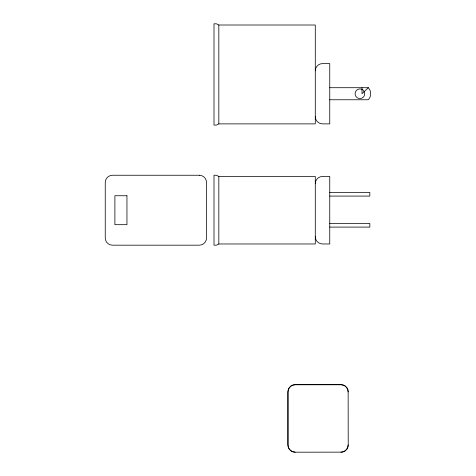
<?xml version="1.0" encoding="UTF-8"?>
<svg xmlns="http://www.w3.org/2000/svg" width="476" height="476" viewBox="0 0 476 476"><rect width="100%" height="100%" fill="white"/><g stroke="black" fill="none" stroke-linecap="round" stroke-linejoin="round"><path stroke-width="0.71" d="M329.755 99.764L368.341 99.764A8.741 8.741 0 0 0 368.341 87.709L362.01 93.736L362.01 87.709M218.823 123.879L216.413 125.087L214.004 125.087L214.004 23.8L216.413 23.8L218.823 25.008L315.29 25.008L315.29 123.879L218.823 123.879L218.823 25.008M218.823 243.974L216.413 245.182L214.004 245.182L214.004 175.245L216.413 175.245L218.823 176.453L315.29 176.453L315.29 243.974L218.823 243.974L218.823 176.453M329.755 87.709L368.341 87.709M329.755 192.465L369.828 192.465L369.828 196.082L329.755 196.082M329.755 223.476L369.828 223.476L369.828 227.094L329.755 227.094M315.29 183.688A7.235 7.235 0 0 1 322.52 176.453L329.755 176.453L329.755 243.974L322.52 243.974A7.235 7.235 0 0 1 315.29 236.739M315.29 70.829A7.235 7.235 0 0 1 322.52 63.594L329.755 63.594L329.755 123.879L322.52 123.879A7.235 7.235 0 0 1 315.29 116.644M340.977 452.2A7.235 7.235 0 0 0 348.212 444.965L348.146 391.909A7.176 7.176 0 0 0 340.977 384.739L295.156 384.739A7.176 7.176 0 0 0 287.98 391.909L287.98 444.965A7.176 7.176 0 0 0 295.156 452.14M348.212 391.909A7.235 7.235 0 0 0 340.977 384.673L295.156 384.673A7.235 7.235 0 0 0 287.92 391.909L287.92 444.965A7.235 7.235 0 0 0 295.156 452.2L340.977 452.14A7.176 7.176 0 0 0 348.146 444.965M199.295 175.245L112.479 175.245A7.235 7.235 0 0 0 105.244 182.481L105.244 237.946A7.235 7.235 0 0 0 112.479 245.182L199.295 245.182A7.235 7.235 0 0 0 206.53 237.946L206.53 182.481A7.235 7.235 0 0 0 199.295 175.245M126.949 195.743L114.894 195.743L114.894 224.684L126.949 224.684L126.949 195.743M362.337 89.559L361.177 89.077A4.825 4.825 0 0 0 355.12 93.314A4.825 4.825 0 0 0 360.35 98.544A4.825 4.825 0 0 0 364.586 92.487L363.337 90.327L362.337 89.559"/></g></svg>
